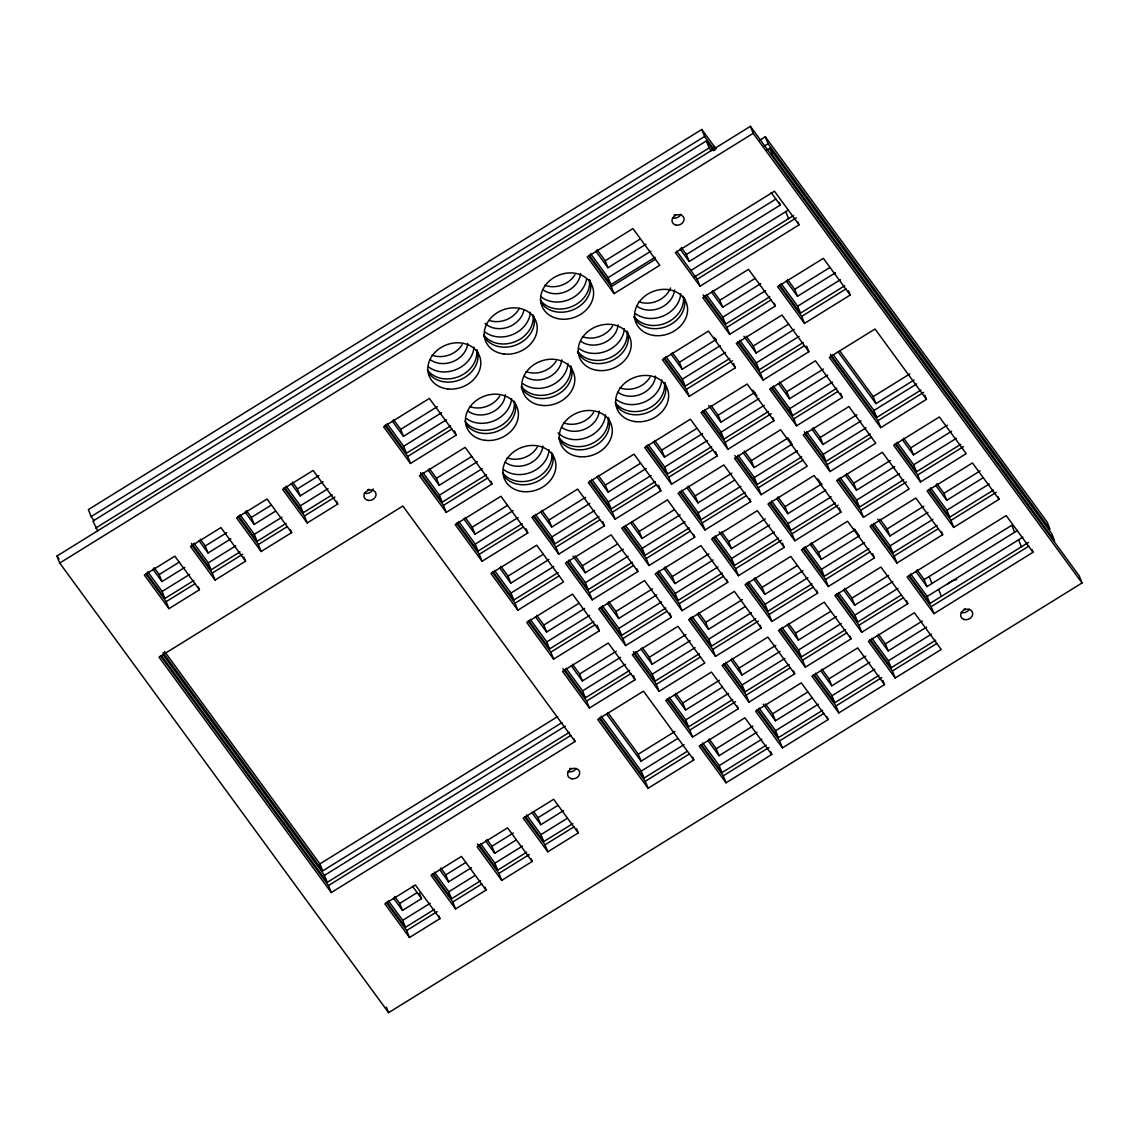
<?xml version="1.0" encoding="UTF-8"?>
<svg xmlns="http://www.w3.org/2000/svg" width="1139" height="1139" viewBox="0 0 1139 1139"><rect width="100%" height="100%" fill="white"/><g stroke="black" fill="none" stroke-linecap="round" stroke-linejoin="round"><path stroke-width="1.5" d="M716.36 148.753A22.566 18.751 -21.6 0 1 714.125 146.276L701.823 129.462L88.372 509.589L91.148 516.593L94.224 520.794M91.148 516.593L704.585 136.466L701.823 129.462M713.541 150.747L706.365 140.937L92.928 521.064L97.74 530.874M95.69 528.069L709.127 147.942L706.365 140.937M56.95 556.046L750.402 126.329L1079.274 575.95L1082.05 582.954L388.598 1012.671L59.726 563.05L56.95 556.046L59.043 558.907M59.726 563.05L753.178 133.334L750.402 126.329M759.314 140.481L765.308 136.765L1047.211 522.175L1049.987 529.179L768.085 143.77L765.308 136.765M763.586 146.561L768.085 143.77M766.86 150.106L769.85 148.241L1051.753 533.65L1054.529 540.655L772.626 155.246L769.85 148.241M646.041 244.145L607.941 267.765L605.165 260.76L640.332 238.962M655.153 257.243L610.903 284.65L608.126 277.645L650.91 251.15M614.049 293.62L587.211 256.93L632.928 228.597L659.766 265.287L614.049 293.62L611.273 286.615L655.523 259.208M184.789 567.407L161.937 581.573L159.161 574.569L179.165 562.168M230.904 538.832L208.038 552.999L205.262 545.994L226.689 532.71M275.567 511.155L254.139 524.424L251.363 517.419L271.367 505.033M323.106 481.697L300.198 495.892L297.421 488.887L318.906 475.575M441.562 412.759L403.462 436.365L400.686 429.36L437.333 406.666M779.147 202.272L780.258 205.077L689.195 261.5L686.418 254.51L775.986 198.998M193.929 580.477L164.899 598.459L162.137 591.454L189.715 574.369M240.03 551.902L211 569.899L208.238 562.894L235.816 545.795M286.145 523.328L257.115 541.324L254.339 534.319L281.917 517.234M332.246 494.767L303.159 512.778L300.397 505.787L328.018 488.659M450.674 425.844L406.438 453.265L403.662 446.26L446.431 419.75M690.889 270.47L788.316 210.089M198.314 586.969L199.425 589.76L168.942 608.653L166.166 601.648L195.196 583.666M243.86 556.999L245.526 561.2L215.043 580.093L212.267 573.088L242.749 554.195M290.516 529.82L291.627 532.625L261.144 551.518L258.368 544.513L287.398 526.517M336.617 501.26L337.728 504.064L307.203 522.972L304.426 515.967L334.951 497.06M693.665 277.46L793.612 215.527M454.532 430.926L456.198 435.126L410.467 463.459L407.691 456.454L451.941 429.033M797.955 222.048L799.065 224.839L700.001 286.231L697.225 279.226L796.289 217.848M760.752 283.639L722.653 307.245L719.876 300.24L755.043 278.443M477.355 461.679L439.241 485.285L436.479 478.28L471.646 456.497M769.864 296.724L725.614 324.145L722.838 317.14L765.622 290.63M486.467 474.764L442.217 502.185L439.44 495.18L482.21 468.67M774.264 303.202L775.374 306.007L729.658 334.339L726.881 327.334L771.131 299.913M490.866 481.242L491.977 484.047L446.246 512.379L443.484 505.374L487.72 477.953M835.57 272.691L797.471 296.297L794.695 289.292L829.875 267.494M720.289 345.658L682.19 369.278L679.413 362.273L716.047 339.564M844.682 285.775L800.446 313.197L797.67 306.192L840.44 279.681M729.772 358.514L685.151 386.164L682.389 379.159L725.515 352.435M794.21 329.385L756.097 352.99L753.335 345.985L788.501 324.188M848.541 290.844L850.207 295.044L804.476 323.376L801.699 316.386L845.95 288.964M733.63 363.583L735.296 367.783L689.195 396.358L686.418 389.353L732.519 360.792M513.134 510.599L475.034 534.205L472.258 527.2L507.424 505.417M803.322 342.469L759.072 369.876L756.296 362.885L799.065 336.375M522.246 523.684L477.996 551.105L475.234 544.1L518.003 517.59M806.611 346.142L808.832 351.737L763.116 380.07L760.339 373.065L804.59 345.658M526.09 528.767L527.756 532.967L482.039 561.299L479.263 554.294L523.513 526.873M589.831 503.424L551.732 527.03L548.955 520.025L585.588 497.316M646.226 468.471L608.112 492.091L605.35 485.086L640.517 463.288M702.606 433.532L664.507 457.138L661.731 450.133L696.911 428.349M759.001 398.593L720.902 422.199L718.125 415.194L754.758 392.485M598.943 516.508L554.693 543.929L551.931 536.925L594.7 510.414M655.338 481.555L611.088 508.976L608.311 501.972L651.095 475.476M711.733 446.616L667.482 474.038L664.706 467.033L707.476 440.522M768.483 411.45L723.877 439.099L721.101 432.094L764.226 405.356M827.669 375.115L789.555 398.735L786.793 391.731L823.426 369.022M548.913 559.52L510.813 583.125L508.037 576.135L543.218 554.337M602.787 521.577L604.453 525.777L558.736 554.124L555.96 547.119L600.21 519.697M658.627 485.242L660.848 490.838L615.131 519.17L612.355 512.166L656.605 484.744M715.577 451.699L717.243 455.899L671.512 484.232L668.735 477.227L712.986 449.805M772.897 417.913L774.007 420.718L727.906 449.279L725.13 442.288L771.231 413.713M836.781 388.2L792.53 415.621L789.754 408.616L832.524 382.12M558.025 572.604L513.789 600.025L511.012 593.02L553.782 566.51M840.625 393.282L842.291 397.483L796.56 425.815L793.798 418.81L838.048 391.389M517.818 610.219L490.98 573.529L536.711 545.197L563.549 581.887L517.818 610.219L515.042 603.214L559.292 575.793M792.231 444.025L754.132 467.631L751.356 460.626L788.003 437.931M623.289 549.155L585.19 572.775L582.413 565.77L617.58 543.972M734.598 480.174L697.965 502.883L695.189 495.878L731.836 473.169M680.125 514.828L642.026 538.434L639.25 531.429L674.416 509.646M914.076 380.013L875.976 403.619L873.2 396.614L909.847 373.919M801.714 456.881L757.108 484.531L754.331 477.526L797.457 450.802M632.401 562.239L588.151 589.66L585.389 582.655L628.159 556.159M745.191 492.361L700.941 519.783L698.164 512.778L740.934 486.268M861.127 420.861L823.013 444.466L820.251 437.461L856.884 414.767M689.237 527.912L644.987 555.334L642.225 548.329L684.995 521.819M920.953 390.036L876.717 417.458L873.94 410.453L916.71 383.957M761.137 494.725L734.527 458.334L780.628 429.773L807.238 466.15L761.137 494.725L758.36 487.72L802.981 460.071M636.801 568.717L637.911 571.522L592.195 599.854L589.418 592.85L633.668 565.428M749.59 498.839L750.701 501.63L704.97 529.977L702.193 522.972L746.444 495.55M693.637 534.39L694.747 537.195L649.031 565.528L646.254 558.523L690.505 531.101M584.706 608.44L546.592 632.045L543.83 625.055L578.996 603.257M870.239 433.945L825.989 461.366L823.212 454.361L865.982 427.851M924.811 395.119L926.463 399.319L880.746 427.652L877.97 420.647L923.701 392.314M830.018 471.56L803.18 434.87L848.911 406.538L875.749 443.228L830.018 471.56L827.256 464.555L871.492 437.134M593.818 621.524L549.567 648.945L546.791 641.94L589.561 615.444M656.747 594.9L618.648 618.505L615.872 611.501L652.505 588.806M713.142 559.961L675.028 583.567L672.266 576.562L708.899 553.867M769.523 525.008L731.423 548.628L728.647 541.623L765.294 518.914M825.917 490.069L787.818 513.675L785.042 506.67L821.675 483.975M597.107 625.197L599.328 630.807L553.597 659.139L550.835 652.134L595.071 624.713M665.859 607.984L621.609 635.405L618.847 628.401L661.617 601.89M722.254 573.045L678.004 600.467L675.228 593.462L717.997 566.951M778.649 538.092L734.399 565.514L731.622 558.509L774.392 532.013M835.4 502.925L790.779 530.575L788.017 523.57L831.143 496.846M894.585 466.606L856.471 490.211L853.709 483.207L890.342 460.498M951.578 431.282L913.478 454.888L910.702 447.883L947.335 425.189M669.704 613.067L671.369 617.267L625.653 645.599L622.876 638.595L667.127 611.173M726.654 579.523L727.764 582.328L682.033 610.661L679.271 603.656L723.507 576.234M782.493 543.175L784.159 547.375L738.428 575.708L735.652 568.703L781.382 540.37M839.258 507.994L840.924 512.194L794.823 540.769L792.046 533.764L838.147 505.189M903.697 479.69L859.447 507.111L856.67 500.106L899.44 473.596M960.69 444.367L916.439 471.788L913.677 464.783L956.447 438.273M620.484 657.36L582.385 680.98L579.609 673.975L616.242 651.266M863.476 517.291L836.638 480.601L882.369 452.268L909.207 488.958L863.476 517.291L860.714 510.3L906.43 481.968M920.483 481.982L893.645 445.292L939.362 416.959L966.199 453.649L920.483 481.982L917.707 474.977L963.437 446.645M629.596 670.444L585.346 697.865L582.584 690.86L625.354 664.364M690.206 640.645L652.106 664.251L649.33 657.246L685.963 634.551M745.134 606.603L708.486 629.312L705.724 622.307L742.357 599.598M802.981 570.753L764.881 594.359L762.105 587.354L797.286 565.57M854.293 528.866L859.376 535.814L821.276 559.42L818.5 552.415L855.133 529.72M561.983 722.61L322.679 870.894L319.917 863.889L557.697 716.545M633.441 675.527L635.106 679.727L589.39 708.059L586.613 701.054L630.864 673.633M569.528 732.22L327.22 882.369L324.458 875.364L565.257 726.155M982.929 477.882L946.708 500.32L943.932 493.315L980.152 470.877M699.318 653.729L655.067 681.15L652.291 674.146L695.075 647.635M755.712 618.79L711.462 646.197L708.686 639.193L751.455 612.697M812.093 583.837L767.857 611.259L765.081 604.254L807.85 577.744M868.858 548.671L824.237 576.32L821.475 569.315L864.601 542.591M928.029 512.336L889.929 535.956L887.167 528.952L923.8 506.243M573.956 738.684L575.067 741.475L331.264 892.563L328.488 885.558L570.796 735.41M659.111 691.345L632.273 654.654L677.99 626.322L704.827 663.012L659.111 691.345L656.335 684.34L700.585 656.918M760.112 625.254L761.222 628.059L715.491 656.391L712.729 649.387L758.446 621.054M816.506 590.315L817.617 593.12L771.886 621.453L769.11 614.448L813.36 587.026M872.716 553.739L874.382 557.939L828.281 586.514L825.504 579.509L870.125 551.86M993.507 490.055L949.684 517.22L946.908 510.215L989.221 483.99M937.155 525.421L892.905 552.842L890.129 545.837L932.898 519.341M997.949 496.519L999.06 499.309L953.713 527.414L950.937 520.409L996.283 492.304M941.554 531.899L942.665 534.704L896.934 563.036L894.172 556.031L938.408 528.61M722.197 687.287L685.564 709.996L682.788 702.991L719.421 680.282M780.058 651.437L741.945 675.043L739.183 668.052L775.816 645.343M836.439 616.498L798.339 640.104L795.563 633.099L830.744 611.301M892.834 581.545L854.734 605.165L851.958 598.16L888.591 575.451M732.776 699.474L688.526 726.881L685.749 719.876L728.533 693.38M789.17 664.521L744.92 691.942L742.144 684.938L784.913 658.427M845.551 629.582L801.315 657.004L798.539 649.999L841.308 623.489M900.835 595.327L857.695 622.051L854.933 615.046L898.059 588.322M677.705 738.499L641.058 761.194L638.296 754.203L674.929 731.494M419.309 893.019L421.53 898.614L402.48 910.431L399.704 903.426L417.287 892.52M471.446 867.69L448.581 881.857L445.805 874.852L465.808 862.451M516.124 840.013L494.682 853.282L491.92 846.277L513.347 833.008M563.648 810.555L540.783 824.721L538.021 817.717L558.025 805.316M1017.583 530.418L926.961 586.585L924.199 579.58L1011.831 525.264L1014.593 532.269M737.175 705.952L738.286 708.743L692.569 737.075L689.793 730.071L735.509 701.738M793.57 670.999L794.68 673.804L748.949 702.137L746.187 695.132L790.423 667.71M849.965 636.06L851.075 638.865L805.344 667.198L802.568 660.193L846.818 632.771M906.658 600.922L907.769 603.727L861.739 632.245L858.963 625.24L903.512 597.648M686.803 751.583L644.033 778.094L641.257 771.089L684.041 744.593M434.486 909.335L405.456 927.317L402.679 920.312L430.257 903.227M480.587 880.76L451.557 898.756L448.78 891.752L474.906 875.564M526.688 852.2L497.658 870.182L494.881 863.177L522.459 846.092M572.789 823.625L543.759 841.607L540.982 834.602L567.108 818.414M1028.432 542.435L929.937 603.471L927.16 596.466L1022.836 537.181M692.683 757.15L693.793 759.955L648.077 788.288L645.3 781.283L689.551 753.861M438.857 915.827L439.967 918.618L409.485 937.511L406.708 930.506L437.191 911.627M484.958 887.253L486.068 890.057L455.586 908.95L452.809 901.946L481.84 883.949M531.059 858.678L532.169 861.483L501.687 880.376L498.925 873.371L529.393 854.478M576.619 828.708L578.27 832.922L547.788 851.801L545.026 844.796L574.056 826.814M1031.92 549.482L1033.03 552.273L933.966 613.665L931.204 606.66L1028.759 546.207M757.122 732.121L719.022 755.726L716.246 748.736L752.879 726.027M812.05 698.093L775.403 720.788L772.641 713.783L807.807 691.985M869.897 662.229L831.797 685.849L829.021 678.844L865.654 656.135M926.591 627.105L888.192 650.896L885.416 643.891L922.348 621.011M766.234 745.205L721.984 772.626L719.207 765.622L761.991 739.126M822.629 710.266L778.378 737.688L775.602 730.683L818.371 704.173M879.009 675.327L834.773 702.735L831.997 695.73L874.766 669.234M935.703 640.189L891.154 667.796L888.392 660.791L931.446 634.11M770.633 751.683L771.744 754.488L726.027 782.82L723.251 775.816L768.967 747.483M827.028 716.744L828.138 719.549L782.408 747.882L779.646 740.877L823.881 713.455M882.867 680.396L884.519 684.596L838.802 712.929L836.026 705.924L881.757 677.591M895.197 677.99L868.359 641.3L914.389 612.782L941.227 649.472L895.197 677.99L892.421 670.985L936.97 643.378M753.178 133.334L1082.05 582.954M799.065 224.839L774.463 191.21L675.399 252.602L700.001 286.231M850.207 295.044L823.369 258.354L777.638 286.686L804.476 323.376M926.463 399.319L875.037 329L829.306 357.333L880.746 427.652M999.06 499.309L972.45 462.932L927.103 491.023L953.713 527.414M771.103 192.562L780.258 205.077M1033.03 552.273L1006.193 515.583L907.128 576.975L933.966 613.665M704.585 136.466L714.836 150.476M709.127 147.942L711.177 150.747M787.576 279.568L794.695 289.292M839.614 350.698L873.2 396.614M903.583 438.159L910.702 447.883M936.899 483.691L943.932 493.315M786.294 281.006L797.471 296.297M838.19 351.965L875.976 403.619M902.287 439.597L913.478 454.888M935.646 485.186L946.708 500.32M781.155 283.611L797.67 306.192M832.993 354.485L873.94 410.453M897.162 442.203L913.677 464.783M930.535 487.819L946.908 510.215M779.802 284.964L800.446 313.197M830.516 354.314L876.717 417.458M895.795 443.555L916.439 471.788M929.21 489.229L949.684 517.22M778.991 285.334L801.699 316.386M830.73 356.066L877.97 420.647M894.998 443.925L917.707 474.977M928.427 489.613L950.937 520.409M775.374 306.007L748.537 269.317L702.82 297.649L729.658 334.339M808.832 351.737L781.995 315.047L736.278 343.38L763.116 380.07M842.291 397.483L815.453 360.792L769.722 389.125L796.56 425.815M942.665 534.704L915.827 498.014L870.096 526.346L896.934 563.036M681.336 247.547L686.418 254.51M712.758 290.516L719.876 300.24M746.216 336.261L753.335 345.985M779.674 381.992L786.793 391.731M813.132 427.737L820.251 437.461M846.59 473.482L853.709 483.207M880.048 519.213L887.167 528.952M917.08 569.842L924.199 579.58M680.04 249L689.195 261.5M711.462 291.954L722.653 307.245M743.909 336.304L756.097 352.99M778.378 383.444L789.555 398.735M811.836 429.175L823.013 444.466M845.295 474.92L856.471 490.211M877.742 519.27L889.929 535.956M915.784 571.294L926.961 586.585M676.737 251.206L697.225 279.226M706.322 294.56L722.838 317.14M739.781 340.305L756.296 362.885M773.239 386.036L789.754 408.616M806.697 431.781L823.212 454.361M840.155 477.526L856.67 500.106M873.613 523.257L890.129 545.837M910.645 573.885L927.16 596.466M704.97 295.912L725.614 324.145M738.428 341.657L759.072 369.876M771.886 387.402L792.53 415.621M804.305 431.724L825.989 461.366M838.802 478.878L859.447 507.111M872.26 524.623L892.905 552.842M909.292 575.252L929.937 603.471M703.133 294.873L726.881 327.334M737.631 342.027L760.339 373.065M771.089 387.773L793.798 418.81M804.547 433.503L827.256 464.555M838.005 479.248L860.714 510.3M871.463 524.994L894.172 556.031M908.495 575.622L931.204 606.66M714.196 337.329L716.217 340.105M752.907 390.25L756.965 395.803M788.216 438.515L791.235 442.644M817.788 478.95L821.845 484.516M735.296 367.783L708.458 331.093L662.357 359.668L689.195 396.358M774.007 420.718L747.17 384.028L701.069 412.589L727.906 449.279M840.924 512.194L814.086 475.504L767.985 504.079L794.823 540.769M874.382 557.939L847.544 521.249L801.443 549.824L828.281 586.514M907.769 603.727L880.931 567.037L834.901 595.555L861.739 632.245M597.078 249.697L605.165 260.76M672.295 352.535L679.413 362.273M711.007 405.47L718.125 415.194M744.322 451.001L751.356 460.626M777.923 496.946L785.042 506.67M811.381 542.691L818.5 552.415M844.839 588.422L851.958 598.16M878.297 634.167L885.416 643.891M595.797 251.178L607.941 267.765M670.999 353.987L682.19 369.278M708.7 405.527L720.902 422.199M743.069 452.496L754.132 467.631M776.627 498.398L787.818 513.675M810.085 544.129L821.276 559.42M843.543 589.874L854.734 605.165M877.002 635.619L888.192 650.896M590.671 253.783L608.126 277.645M665.874 356.578L682.389 379.159M704.585 409.513L721.101 432.094M737.958 455.13L754.331 477.526M771.502 500.989L788.017 523.57M804.96 546.734L821.475 569.315M838.418 592.479L854.933 615.046M871.876 638.21L888.392 660.791M589.333 255.164L610.903 284.65M664.507 357.945L685.151 386.164M703.233 410.866L723.877 439.099M736.634 456.54L757.108 484.531M770.135 502.356L790.779 530.575M803.593 548.087L824.237 576.32M837.051 593.832L857.695 622.051M870.509 639.577L891.154 667.796M588.564 255.577L611.273 286.615M663.71 358.315L686.418 389.353M702.421 411.236L725.13 442.288M734.826 455.529L758.36 487.72M769.338 502.712L792.046 533.764M802.796 548.457L825.504 579.509M836.254 594.202L858.963 625.24M869.712 639.933L892.421 670.985M717.243 455.899L690.405 419.209L644.674 447.542L671.512 484.232M750.701 501.63L723.863 464.94L678.132 493.272L704.97 529.977M784.159 547.375L757.321 510.685L711.59 539.018L738.428 575.708M817.617 593.12L790.779 556.43L745.048 584.763L771.886 621.453M851.075 638.865L824.237 602.175L778.506 630.508L805.344 667.198M884.519 684.596L857.681 647.906L811.965 676.239L838.802 712.929M654.626 440.409L661.731 450.133M688.084 486.154L695.189 495.878M721.542 531.885L728.647 541.623M755 577.63L762.105 587.354M788.444 623.375L795.563 633.099M821.902 669.12L829.021 678.844M653.33 441.861L664.507 457.138M686.789 487.592L697.965 502.883M719.222 531.941L731.423 548.628M753.705 579.082L764.881 594.359M787.163 624.813L798.339 640.104M820.621 670.558L831.797 685.849M648.191 444.452L664.706 467.033M681.649 490.197L698.164 512.778M715.107 535.928L731.622 558.509M748.565 581.673L765.081 604.254M782.023 627.418L798.539 649.999M815.481 673.163L831.997 695.73M646.838 445.819L667.482 474.038M680.296 491.55L700.941 519.783M713.754 537.295L734.399 565.514M747.212 583.04L767.857 611.259M780.671 628.771L801.315 657.004M814.129 674.516L834.773 702.735M646.027 446.175L668.735 477.227M679.485 491.92L702.193 522.972M712.943 537.665L735.652 568.703M746.401 583.396L769.11 614.448M779.859 629.141L802.568 660.193M813.317 674.886L836.026 705.924M660.848 490.838L634.01 454.148L588.293 482.48L615.131 519.17M694.747 537.195L667.468 499.893L621.737 528.225L649.031 565.528M727.764 582.328L700.926 545.638L655.196 573.971L682.033 610.661M761.222 628.059L734.384 591.369L688.654 619.701L715.491 656.391M794.68 673.804L767.843 637.114L722.112 665.447L748.949 702.137M828.138 719.549L801.301 682.859L755.57 711.192L782.408 747.882M598.231 475.347L605.35 485.086M631.988 521.505L639.25 531.429M665.148 566.838L672.266 576.562M698.606 612.583L705.724 622.307M732.064 658.314L739.183 668.052M765.522 704.059L772.641 713.783M596.936 476.8L608.112 492.091M630.622 522.844L642.026 538.434M663.852 568.276L675.028 583.567M697.31 614.021L708.486 629.312M730.768 659.766L741.945 675.043M763.201 704.116L775.403 720.788M591.796 479.391L608.311 501.972M625.425 525.378L642.225 548.329M658.712 570.881L675.228 593.462M692.17 616.626L708.686 639.193M725.628 662.357L742.144 684.938M759.087 708.102L775.602 730.683M590.443 480.758L611.088 508.976M624.001 526.645L644.987 555.334M657.36 572.234L678.004 600.467M690.818 617.979L711.462 646.197M724.276 663.724L744.92 691.942M757.734 709.455L778.378 737.688M589.646 481.128L612.355 512.166M623.175 526.958L646.254 558.523M656.562 572.604L679.271 603.656M690.02 618.349L712.729 649.387M723.479 664.08L746.187 695.132M756.937 709.825L779.646 740.877M604.453 525.777L577.615 489.087L531.899 517.419L558.736 554.124M637.911 571.522L611.073 534.832L565.357 563.164L592.195 599.854M671.369 617.267L644.532 580.577L598.815 608.909L625.653 645.599M738.286 708.743L711.448 672.053L665.731 700.385L692.569 737.075M771.744 754.488L744.906 717.798L699.189 746.13L726.027 782.82M541.837 510.3L548.955 520.025M575.295 556.031L582.413 565.77M608.753 601.776L615.872 611.501M642.211 647.522L649.33 657.246M675.669 693.267L682.788 702.991M709.127 738.997L716.246 748.736M540.541 511.738L551.732 527.03M572.988 556.088L585.19 572.775M607.457 603.229L618.648 618.505M640.915 648.959L652.106 664.251M674.373 694.705L685.564 709.996M707.832 740.45L719.022 755.726M535.415 514.344L551.931 536.925M568.874 560.075L585.389 582.655M602.332 605.82L618.847 628.401M635.776 651.565L652.291 674.146M669.234 697.31L685.749 719.876M702.692 743.041L719.207 765.622M534.049 515.696L554.693 543.929M567.507 561.442L588.151 589.66M600.965 607.187L621.609 635.405M633.398 651.508L655.067 681.15M667.881 698.663L688.526 726.881M701.339 744.408L721.984 772.626M533.251 516.067L555.96 547.119M566.709 561.812L589.418 592.85M600.168 607.543L622.876 638.595M633.626 653.288L656.335 684.34M667.084 699.033L689.793 730.071M700.542 744.778L723.251 775.816M456.198 435.126L429.36 398.436L383.629 426.769L410.467 463.459M491.977 484.047L465.139 447.356L419.408 475.689L446.246 512.379M527.756 532.967L500.918 496.277L455.201 524.609L482.039 561.299M599.328 630.807L572.49 594.117L526.759 622.449L553.597 659.139M635.106 679.727L608.269 643.037L562.552 671.369L589.39 708.059M693.793 759.955L643.478 691.159L597.747 719.492L648.077 788.288M393.567 419.636L400.686 429.36M429.36 468.556L436.479 478.28M465.139 517.476L472.258 527.2M500.918 566.396L508.037 576.135M536.711 615.316L543.83 625.055M572.49 664.236L579.609 673.975M607.984 712.758L638.296 754.203M392.286 421.088L403.462 436.365M428.065 470.008L439.241 485.285M463.844 518.928L475.034 534.205M499.637 567.848L510.813 583.125M535.415 616.769L546.592 632.045M571.194 665.689L582.385 680.98M606.574 714.039L641.058 761.194M387.146 423.68L403.662 446.26M422.925 472.6L439.44 495.18M458.718 521.52L475.234 544.1M494.497 570.44L511.012 593.02M530.276 619.36L546.791 641.94M566.069 668.28L582.584 690.86M601.065 716.146L641.257 771.089M385.794 425.046L406.438 453.265M420.533 472.543L442.217 502.185M457.351 522.886L477.996 551.105M493.144 571.806L513.789 600.025M528.923 620.727L549.567 648.945M564.702 669.647L585.346 697.865M599.726 717.513L644.033 778.094M384.982 425.402L407.691 456.454M420.775 474.322L443.484 505.374M456.554 523.242L479.263 554.294M492.333 572.162L515.042 603.214M528.126 621.082L550.835 652.134M562.865 668.593L586.613 701.054M599.171 718.225L645.3 781.283M575.067 741.475L402.864 506.043L159.047 657.132L331.264 892.563M337.728 504.064L313.14 470.45L282.614 489.357L307.203 522.972M578.27 832.922L553.682 799.279L523.2 818.172L547.788 851.801M292.396 482.011L297.421 488.887M533.992 812.207L538.021 817.717M291.143 483.52L300.198 495.892M531.728 812.335L540.783 824.721M286.046 486.168L300.397 505.787M526.631 814.983L540.982 834.602M284.722 487.577L303.159 512.778M525.307 816.392L543.759 841.607M524.524 816.777L545.026 844.796M283.938 487.962L304.426 515.967M291.627 532.625L267.039 499.01L236.556 517.903L261.144 551.518M532.169 861.483L507.567 827.854L477.084 846.747L501.687 880.376M246.337 510.557L251.363 517.419M486.88 839.4L491.92 846.277M245.084 512.052L254.139 524.424M485.627 840.909L494.682 853.282M239.987 514.714L254.339 534.319M480.53 843.558L494.881 863.177M238.663 516.109L257.115 541.324M479.206 844.953L497.658 870.182M237.88 516.508L258.368 544.513M477.398 843.942L498.925 873.371M245.526 561.2L220.938 527.585L190.455 546.478L215.043 580.093M486.068 890.057L461.466 856.428L430.983 875.307L455.586 908.95M200.236 539.117L205.262 545.994M440.779 867.975L445.805 874.852M198.983 540.626L208.038 552.999M439.526 869.47L448.581 881.857M193.886 543.275L208.238 562.894M434.429 872.132L448.78 891.752M191.537 543.289L211 569.899M433.105 873.528L451.557 898.756M191.779 545.068L212.267 573.088M432.307 873.912L452.809 901.946M199.425 589.76L174.837 556.159L144.354 575.038L168.942 608.653M439.967 918.618L415.365 884.989L384.882 903.882L409.485 937.511M412.475 886.242L421.53 898.614M154.135 567.692L159.161 574.569M394.678 896.535L399.704 903.426M152.882 569.187L161.937 581.573M393.425 898.045L402.48 910.431M147.785 571.849L162.137 591.454M388.328 900.693L402.679 920.312M146.461 573.259L164.899 598.459M387.004 902.088L405.456 927.317M145.678 573.643L166.166 601.648M386.206 902.487L406.708 930.506M164.5 651.423L319.917 863.889M163.076 652.69L322.679 870.894M162.749 654.284L324.458 875.364M161.325 655.551L327.22 882.369M160.485 655.865L328.488 885.558M1018.608 539.801L1021.384 546.805M938.593 589.39L941.369 596.395M785.782 211.669L788.558 218.66M929.139 576.505L931.916 583.51M714.125 146.276L715.221 149.081M386.377 1007.061L388.598 1012.671M477.099 350.015A27.08 22.509 -21.6 0 1 461.864 378.988A27.08 22.509 -21.6 0 1 428.691 373.122M571.038 366.331A27.08 22.509 -21.6 0 1 554.394 396.087A27.08 22.509 -21.6 0 1 521.178 387.175M515.099 402.822A27.08 22.509 -21.6 0 1 498.654 430.741A27.08 22.509 -21.6 0 1 466.278 424.505M684.268 297.977A27.08 22.509 -21.6 0 1 666.187 326.594A27.08 22.509 -21.6 0 1 633.896 317.155M627.475 331.52A27.08 22.509 -21.6 0 1 610.618 361.205A27.08 22.509 -21.6 0 1 577.501 352.108M664.905 382.69A27.08 22.509 -21.6 0 1 649.671 411.663A27.08 22.509 -21.6 0 1 616.484 405.783M552.6 454.077A27.08 22.509 -21.6 0 1 536.156 482.011A27.08 22.509 -21.6 0 1 503.78 475.775M533.906 316.528A27.08 22.509 -21.6 0 1 515.768 345.103A27.08 22.509 -21.6 0 1 483.506 335.621M608.582 417.728A27.08 22.509 -21.6 0 1 591.725 447.413A27.08 22.509 -21.6 0 1 558.608 438.316M589.874 280.08A27.08 22.509 -21.6 0 1 573.899 309.438A27.08 22.509 -21.6 0 1 540.669 302.034M576.149 768.597A6.208 5.154 -21.6 0 1 567.863 771.487M373.108 488.873A6.208 5.154 -21.6 0 1 364.238 493.102M680.88 214.289A6.208 5.154 -21.6 0 1 672.935 218.005M969.374 609.109A6.208 5.154 -21.6 0 1 961.288 612.497M947.079 584.592A15.804 13.127 -21.6 0 1 956.632 579.594M612.554 326.124A22.566 18.751 -21.6 0 1 582.428 336.646M618.135 324.886A22.566 18.751 -21.6 0 1 603.827 342.896A22.566 18.751 -21.6 0 1 580.605 341.145M599.242 411.094A22.566 18.751 -21.6 0 1 584.933 429.104A22.566 18.751 -21.6 0 1 561.712 427.353M649.985 377.294A22.566 18.751 -21.6 0 1 619.858 387.815M655.566 376.055A22.566 18.751 -21.6 0 1 641.257 394.066A22.566 18.751 -21.6 0 1 618.036 392.314M593.661 412.332A22.566 18.751 -21.6 0 1 563.549 422.854M670.544 287.953A22.566 18.751 -21.6 0 1 638.822 301.707M674.53 289.932A22.566 18.751 -21.6 0 1 660.207 307.943A22.566 18.751 -21.6 0 1 637 306.206M574.967 274.727A22.566 18.751 -21.6 0 1 544.841 285.263M580.548 273.488A22.566 18.751 -21.6 0 1 566.225 291.499A22.566 18.751 -21.6 0 1 543.018 289.762M462.178 344.619A22.566 18.751 -21.6 0 1 432.065 355.154M467.759 343.38A22.566 18.751 -21.6 0 1 453.45 361.39A22.566 18.751 -21.6 0 1 430.243 359.639M537.266 447.271A22.566 18.751 -21.6 0 1 507.154 457.807M542.847 446.032A22.566 18.751 -21.6 0 1 528.539 464.043A22.566 18.751 -21.6 0 1 505.332 462.306M519.284 308.413A22.566 18.751 -21.6 0 1 489.813 320.671M523.84 310.463A22.566 18.751 -21.6 0 1 507.624 327.292A22.566 18.751 -21.6 0 1 485.057 323.391M561.741 359.824A22.566 18.751 -21.6 0 1 547.432 377.835A22.566 18.751 -21.6 0 1 524.211 376.084M505.36 394.763A22.566 18.751 -21.6 0 1 491.037 412.774A22.566 18.751 -21.6 0 1 467.83 411.037M556.159 361.063A22.566 18.751 -21.6 0 1 526.047 371.599M499.765 396.002A22.566 18.751 -21.6 0 1 469.652 406.538M680.738 293.72A27.08 22.509 -21.6 0 1 663.795 315.717A27.08 22.509 -21.6 0 1 635.662 313.752M624.343 328.658A27.08 22.509 -21.6 0 1 607.4 350.67A27.08 22.509 -21.6 0 1 579.281 348.691M661.773 379.842A27.08 22.509 -21.6 0 1 644.831 401.839A27.08 22.509 -21.6 0 1 616.712 399.86M586.613 278.742A27.08 22.509 -21.6 0 1 568.233 299.927A27.08 22.509 -21.6 0 1 540.527 296.368M530.361 312.257A27.08 22.509 -21.6 0 1 513.376 334.24A27.08 22.509 -21.6 0 1 485.257 332.218M567.962 363.469A27.08 22.509 -21.6 0 1 551.176 385.537A27.08 22.509 -21.6 0 1 523 383.729M549.069 449.82A27.08 22.509 -21.6 0 1 532.127 471.817A27.08 22.509 -21.6 0 1 503.993 469.838M511.568 398.55A27.08 22.509 -21.6 0 1 494.625 420.547A27.08 22.509 -21.6 0 1 466.492 418.583M473.981 347.167A27.08 22.509 -21.6 0 1 457.038 369.164A27.08 22.509 -21.6 0 1 428.905 367.185M605.464 414.881A27.08 22.509 -21.6 0 1 586.87 437.547A27.08 22.509 -21.6 0 1 558.082 432.905M570.497 366.003A27.08 22.509 -21.6 0 1 553.127 392.898A27.08 22.509 -21.6 0 1 521.491 386.491M476.543 349.687A27.08 22.509 -21.6 0 1 458.989 376.511A27.08 22.509 -21.6 0 1 427.424 369.933M514.13 401.085A27.08 22.509 -21.6 0 1 496.576 427.908A27.08 22.509 -21.6 0 1 465.011 421.316M551.632 452.354A27.08 22.509 -21.6 0 1 534.077 479.177A27.08 22.509 -21.6 0 1 502.513 472.585M532.938 314.791A27.08 22.509 -21.6 0 1 515.326 341.586A27.08 22.509 -21.6 0 1 483.79 334.951M608.027 417.401A27.08 22.509 -21.6 0 1 590.472 444.224A27.08 22.509 -21.6 0 1 558.907 437.632M589.319 279.753A27.08 22.509 -21.6 0 1 571.835 306.605A27.08 22.509 -21.6 0 1 540.242 300.084M626.92 331.193A27.08 22.509 -21.6 0 1 609.365 358.016A27.08 22.509 -21.6 0 1 577.8 351.424M664.35 382.362A27.08 22.509 -21.6 0 1 646.795 409.186A27.08 22.509 -21.6 0 1 615.231 402.594M683.3 296.254A27.08 22.509 -21.6 0 1 665.746 323.077A27.08 22.509 -21.6 0 1 634.181 316.485M369.05 489.201A6.208 5.154 -21.6 0 1 367.584 489.898M571.223 768.298A6.208 5.154 -21.6 0 1 569.642 768.654M675.626 214.588A6.208 5.154 -21.6 0 1 674.06 214.958M965.388 608.653A6.208 5.154 -21.6 0 1 963.893 609.28M485.242 440.337A27.08 22.509 -21.6 0 0 517.462 408.403A27.08 22.509 -21.6 0 0 473.041 403.291A27.08 22.509 -21.6 0 0 485.242 440.337M447.641 388.94A27.08 22.509 -21.6 0 0 479.875 357.02A27.08 22.509 -21.6 0 0 435.44 351.894A27.08 22.509 -21.6 0 0 447.641 388.94M541.794 405.413A27.08 22.509 -21.6 0 0 573.814 373.321A27.08 22.509 -21.6 0 0 529.308 368.467A27.08 22.509 -21.6 0 0 541.794 405.413M654.412 335.507A27.08 22.509 -21.6 0 0 686.646 303.572A27.08 22.509 -21.6 0 0 642.211 298.461A27.08 22.509 -21.6 0 0 654.412 335.507M598.018 370.446A27.08 22.509 -21.6 0 0 630.251 338.525A27.08 22.509 -21.6 0 0 585.816 333.4A27.08 22.509 -21.6 0 0 598.018 370.446M635.448 421.615A27.08 22.509 -21.6 0 0 667.682 389.695A27.08 22.509 -21.6 0 0 623.247 384.569A27.08 22.509 -21.6 0 0 635.448 421.615M522.73 491.592A27.08 22.509 -21.6 0 0 554.964 459.672A27.08 22.509 -21.6 0 0 510.528 454.561A27.08 22.509 -21.6 0 0 522.73 491.592M503.993 353.987A27.08 22.509 -21.6 0 0 536.284 322.109A27.08 22.509 -21.6 0 0 491.877 316.927A27.08 22.509 -21.6 0 0 503.993 353.987M579.125 456.654A27.08 22.509 -21.6 0 0 611.358 424.733A27.08 22.509 -21.6 0 0 566.923 419.608A27.08 22.509 -21.6 0 0 579.125 456.654M557.199 318.493A27.08 22.509 -21.6 0 0 593.348 289.947A27.08 22.509 -21.6 0 0 550.763 279.767A27.08 22.509 -21.6 0 0 557.199 318.493M572.105 778.848A6.208 5.154 -21.6 0 0 579.495 771.53A6.208 5.154 -21.6 0 0 569.315 770.363A6.208 5.154 -21.6 0 0 572.105 778.848M368.481 500.462A6.208 5.154 -21.6 0 0 375.856 493.144A6.208 5.154 -21.6 0 0 365.676 491.977A6.208 5.154 -21.6 0 0 368.481 500.462M675.712 225.009A6.208 5.154 -21.6 0 0 684.069 218.546A6.208 5.154 -21.6 0 0 674.373 216.097A6.208 5.154 -21.6 0 0 675.712 225.009M964.064 619.502A6.208 5.154 -21.6 0 0 972.72 613.366A6.208 5.154 -21.6 0 0 963.224 610.504A6.208 5.154 -21.6 0 0 964.064 619.502"/></g></svg>
